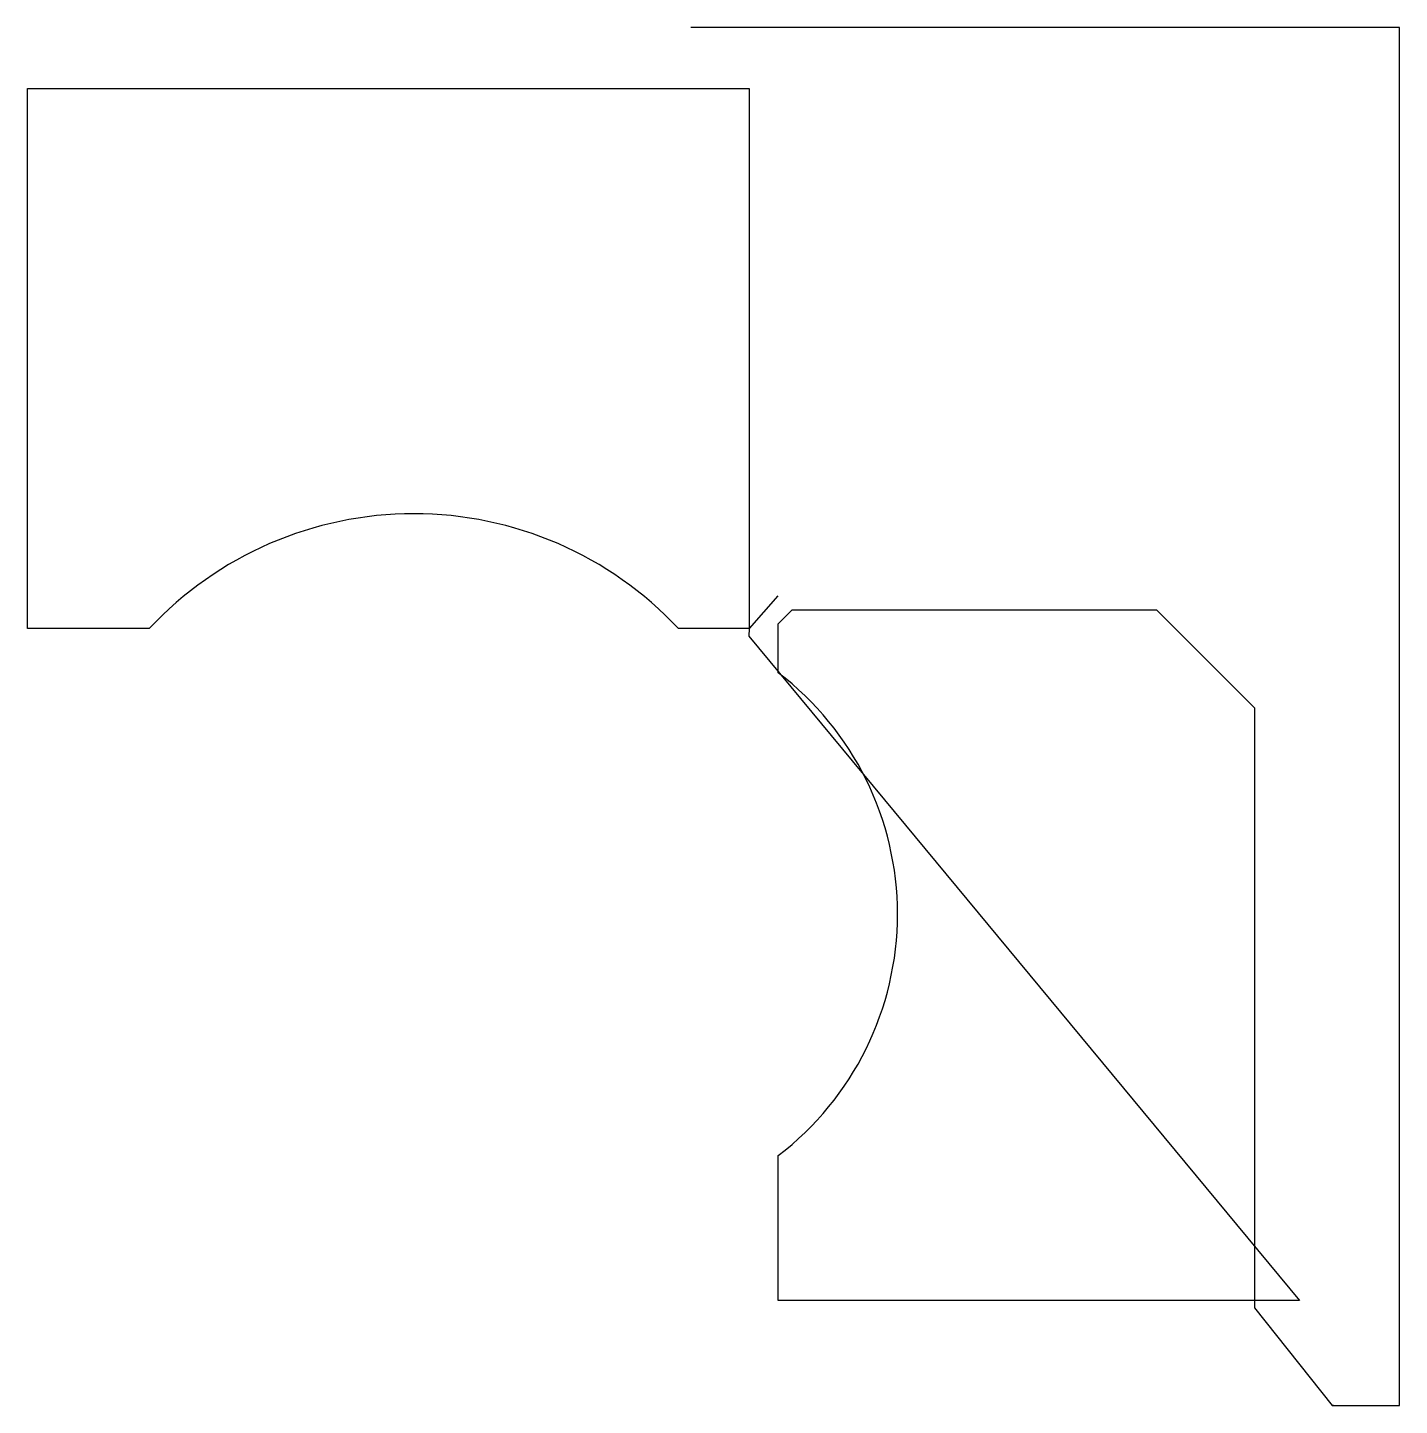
# Model space of a CAD drawing. Header units: metres. Extents: x 19 to 963, y 1045 to 1993.
import ezdxf

# ---------------------------------------------------------------- set-up
doc = ezdxf.new("R2010")
doc.units = ezdxf.units.M

msp = doc.modelspace()

# ---------------------------------------------------------------- linework, layer by layer
at = {"layer": 'TOOL_0'}
for p, q in [((476.853, 1993.355), (475.853, 1993.355)), ((963.286, 1993.355), (476.853, 1993.355)), ((963.286, 1045.473), (963.286, 1993.355)), ((19.483, 1579.925), (19.483, 1951.425)), ((19.483, 1951.425), (515.983, 1951.425)), ((515.983, 1951.425), (515.983, 1579.925)), ((535.737, 1602.356), (515.984, 1579.925)), ((535.98, 1583.265), (545.419, 1592.704)), ((545.419, 1592.704), (796.04, 1592.704)), ((796.04, 1592.704), (863.479, 1525.265)), ((535.981, 1549.565), (535.98, 1583.265)), ((103.188, 1579.925), (19.483, 1579.925)), ((515.984, 1579.925), (467.279, 1579.925)), ((515.983, 1579.925), (515.747, 1574.748)), ((515.747, 1574.748), (894.416, 1117.704)), ((863.479, 1525.265), (863.479, 1117.704)), ((535.98, 1117.704), (535.98, 1217.343)), ((863.48, 1117.704), (535.98, 1117.704)), ((863.479, 1117.704), (863.479, 1112.66)), ((863.479, 1112.66), (916.972, 1045.473)), ((894.416, 1117.704), (863.48, 1117.704)), ((916.972, 1045.473), (917.972, 1045.473)), ((917.972, 1045.473), (916.972, 1045.473)), ((916.972, 1045.473), (917.972, 1045.473)), ((917.972, 1045.473), (963.286, 1045.473))]:
    msp.add_line(p, q, dxfattribs=at)
for centre, radius, start, end in [((285.234, 1409.675), 249.25, 43.082427, 136.91773), ((408.73, 1383.454), 209.25, 307.454065, 52.545717)]:
    msp.add_arc(centre, radius, start, end, dxfattribs=at)

doc.saveas('drawing.dxf')
